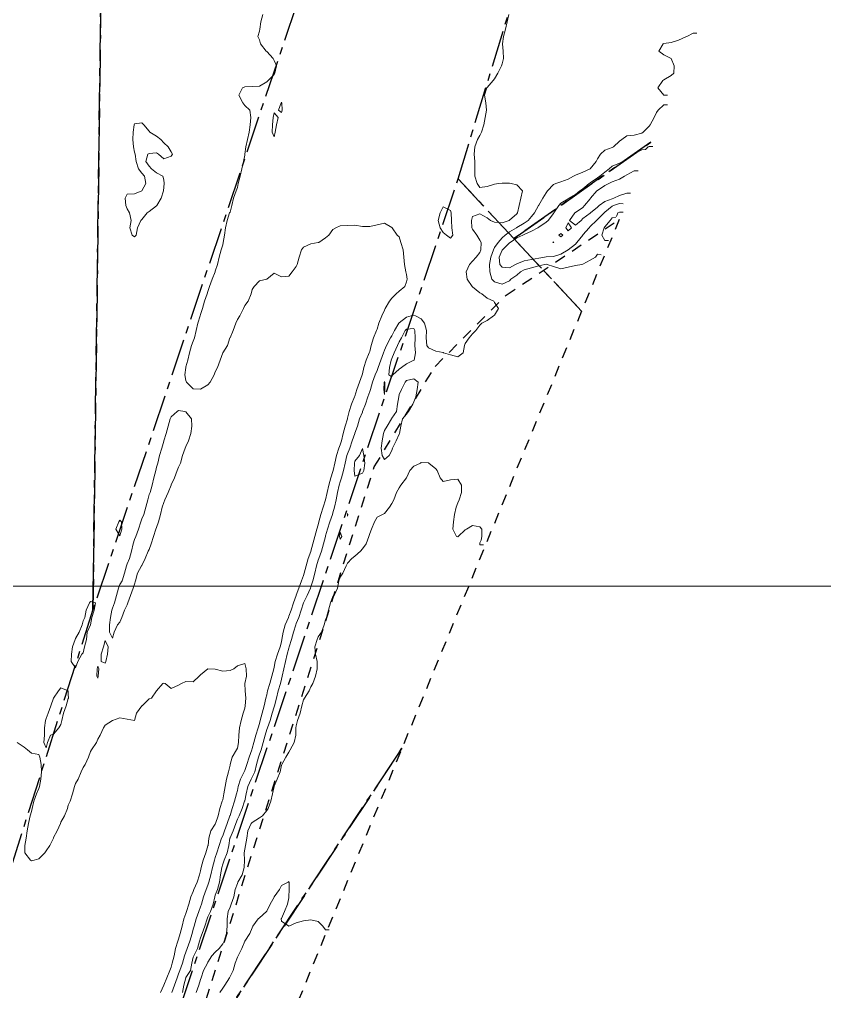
# Model space of a CAD drawing. Header units: centimetres. Extents: x 0 to 642158, y -847 to 649707.
# Drawn here: x 617780.9 to 617835.7, y 620859.8 to 620925.9 of the extents above; entities that cross this region are included whole.
import ezdxf

# ---------------------------------------------------------------- set-up
doc = ezdxf.new("R2010")
doc.units = ezdxf.units.CM
doc.header["$MEASUREMENT"] = 0
doc.linetypes.add('CENTERX2', pattern=[4, 2.5, -0.5, 0.5, -0.5])
doc.linetypes.add('JIS_02_0.7', pattern=[1.35, 0.75, -0.6])
for name, color, linetype, lineweight in [('MEV_grille', 254, 'Continuous', 9), ('WAL_parcellaire agricole', 7, 'JIS_02_0.7', 25), ('WAL_topographie 0.5', 253, 'Continuous', 20)]:
    doc.layers.add(name, color=color, linetype=linetype, lineweight=lineweight)
doc.layers.add('SPW_parcellaire cadastral', color=7, linetype='CENTERX2', lineweight=25, true_color=0xff0542)

# ---------------------------------------------------------------- blocks, each defined once
blk = doc.blocks.new('*U114')
at = {"layer": 'MEV_grille', "transparency": 33554687}
blk.add_lwpolyline([(-1338.461, 0), (1338.461, 0)], dxfattribs=at)
blk = doc.blocks.new('*U115')
at = {"layer": 'MEV_grille', "color": 0, "linetype": 'ByBlock', "lineweight": -2, "transparency": 16777216}
blk.add_blockref('*U114', (0, -1500), dxfattribs=at)

msp = doc.modelspace()

# ---------------------------------------------------------------- linework, layer by layer
at = {"layer": 'SPW_parcellaire cadastral'}
for points in [[(617779.335, 620865.112), (617603.182, 621024.128), (617678.966, 621055.851), (617787.517, 620940.003), (617786.573, 620935.843), (617785.945, 620887.089), (617785.928, 620885.787), (617779.335, 620865.112)], [(617823.884, 620917.567), (617814.552, 620911.011), (617810.763, 620915.069), (617816.175, 620932.838), (617818.394, 620941.052), (617832.006, 620937.324)], [(617799.744, 620926.838), (617785.928, 620885.787), (617785.945, 620887.089), (617786.573, 620935.843), (617787.517, 620940.003), (617787.593, 620940.336), (617799.744, 620926.838)], [(617819.16, 620906.076), (617814.552, 620911.011), (617823.884, 620917.567)], [(617806.941, 620876.351), (617794.062, 620856.94), (617791.9, 620858.875), (617810.763, 620915.069), (617814.552, 620911.011), (617819.16, 620906.076)], [(617797.648, 620853.745), (617794.062, 620856.94), (617806.941, 620876.351)]]:
    msp.add_lwpolyline(points, dxfattribs=at)
at = {"layer": 'WAL_parcellaire agricole'}
msp.add_lwpolyline([(617794.398, 620845.834), (617790.368, 620848.984), (617805.063, 620895.485), (617809.195, 620902.319), (617814.028, 620907.153), (617821.726, 620912.314), (617794.398, 620845.834)], dxfattribs=at)
at = {"layer": 'WAL_topographie 0.5'}
for points in [[(617797.49, 620926.25), (617797.336, 620925.75), (617797.285, 620925.25), (617797.25, 620925.118), (617797.142, 620924.75), (617797.25, 620924.524), (617797.328, 620924.25), (617797.719, 620923.75), (617797.75, 620923.719), (617798.177, 620923.25), (617798.25, 620923.11), (617798.412, 620922.75), (617798.306, 620922.25), (617798.25, 620922.176), (617797.855, 620921.75), (617797.75, 620921.658), (617797.25, 620921.366), (617796.75, 620921.359), (617796.25, 620921.331), (617796.088, 620921.25), (617795.854, 620920.75), (617796.117, 620920.25), (617796.25, 620920.055), (617796.605, 620919.75), (617796.673, 620919.25), (617796.619, 620918.75), (617796.541, 620918.25), (617796.431, 620917.75), (617796.324, 620917.25), (617796.257, 620916.75), (617796.25, 620916.687), (617796.173, 620916.25), (617796.064, 620915.75), (617795.934, 620915.25), (617795.813, 620914.75), (617795.75, 620914.479), (617795.662, 620914.25), (617795.495, 620913.75), (617795.364, 620913.25), (617795.25, 620912.811), (617795.222, 620912.75), (617795.048, 620912.25), (617794.948, 620911.75), (617794.872, 620911.25), (617794.786, 620910.75), (617794.75, 620910.591), (617794.65, 620910.25), (617794.521, 620909.75), (617794.4, 620909.25), (617794.25, 620908.792), (617794.234, 620908.75), (617794.029, 620908.25), (617793.862, 620907.75), (617793.75, 620907.406), (617793.685, 620907.25), (617793.514, 620906.75), (617793.371, 620906.25), (617793.25, 620905.848), (617793.216, 620905.75), (617793.063, 620905.25), (617792.95, 620904.75), (617792.825, 620904.25), (617792.75, 620904.04), (617792.635, 620903.75), (617792.491, 620903.25), (617792.373, 620902.75), (617792.25, 620902.279), (617792.241, 620902.25), (617792.177, 620901.75), (617792.25, 620901.37), (617792.288, 620901.25), (617792.75, 620900.804), (617793.25, 620900.775), (617793.75, 620901.07), (617793.9, 620901.25), (617794.174, 620901.75), (617794.25, 620901.946), (617794.405, 620902.25), (617794.578, 620902.75), (617794.75, 620903.235), (617794.762, 620903.25), (617795.071, 620903.75), (617795.247, 620904.25), (617795.25, 620904.26), (617795.464, 620904.75), (617795.646, 620905.25), (617795.75, 620905.51), (617795.912, 620905.75), (617796.161, 620906.25), (617796.25, 620906.464), (617796.485, 620906.75), (617796.679, 620907.25), (617796.75, 620907.556), (617796.896, 620907.75), (617797.25, 620908.137), (617797.75, 620908.25), (617797.75, 620908.25), (617798.25, 620908.65), (617798.75, 620908.417), (617799.25, 620908.45), (617799.487, 620908.75), (617799.75, 620909.107), (617799.811, 620909.25), (617799.962, 620909.75), (617800.11, 620910.25), (617800.25, 620910.417), (617800.75, 620910.642), (617801.25, 620910.733), (617801.283, 620910.75), (617801.75, 620911.068), (617801.972, 620911.25), (617802.25, 620911.635), (617802.438, 620911.75), (617802.75, 620911.875), (617803.25, 620911.904), (617803.75, 620911.925), (617804.25, 620911.833), (617804.75, 620911.827), (617805.25, 620911.938), (617805.75, 620912.063), (617806.25, 620911.774), (617806.274, 620911.75), (617806.611, 620911.25), (617806.75, 620911.118), (617806.867, 620910.75), (617807.034, 620910.25), (617807.073, 620909.75), (617807.106, 620909.25), (617807.218, 620908.75), (617807.25, 620908.562), (617807.297, 620908.25), (617807.25, 620908.071), (617807.145, 620907.75), (617806.75, 620907.423), (617806.541, 620907.25), (617806.25, 620906.959), (617806.1, 620906.75), (617805.799, 620906.25), (617805.75, 620906.139), (617805.586, 620905.75), (617805.381, 620905.25), (617805.25, 620904.856), (617805.21, 620904.75), (617805.018, 620904.25), (617804.856, 620903.75), (617804.75, 620903.342), (617804.71, 620903.25), (617804.502, 620902.75), (617804.341, 620902.25), (617804.25, 620901.81), (617804.233, 620901.75), (617804.061, 620901.25), (617803.884, 620900.75), (617803.75, 620900.304), (617803.725, 620900.25), (617803.513, 620899.75), (617803.348, 620899.25), (617803.25, 620898.8), (617803.233, 620898.75), (617803.074, 620898.25), (617802.945, 620897.75), (617802.825, 620897.25), (617802.75, 620896.979), (617802.655, 620896.75), (617802.484, 620896.25), (617802.369, 620895.75), (617802.268, 620895.25), (617802.25, 620895.17), (617802.11, 620894.75), (617801.97, 620894.25), (617801.86, 620893.75), (617801.753, 620893.25), (617801.75, 620893.238), (617801.589, 620892.75), (617801.431, 620892.25), (617801.295, 620891.75), (617801.25, 620891.54), (617801.165, 620891.25), (617801.022, 620890.75), (617800.892, 620890.25), (617800.756, 620889.75), (617800.75, 620889.729), (617800.571, 620889.25), (617800.427, 620888.75), (617800.293, 620888.25), (617800.25, 620888.104), (617800.116, 620887.75), (617799.927, 620887.25), (617799.75, 620886.759), (617799.746, 620886.75), (617799.563, 620886.25), (617799.401, 620885.75), (617799.25, 620885.326), (617799.216, 620885.25), (617799.011, 620884.75), (617798.875, 620884.25), (617798.783, 620883.75), (617798.75, 620883.585), (617798.655, 620883.25), (617798.473, 620882.75), (617798.326, 620882.25), (617798.25, 620881.874), (617798.22, 620881.75), (617798.097, 620881.25), (617797.948, 620880.75), (617797.808, 620880.25), (617797.75, 620879.98), (617797.694, 620879.75), (617797.569, 620879.25), (617797.436, 620878.75), (617797.31, 620878.25), (617797.25, 620878.029), (617797.159, 620877.75), (617797.003, 620877.25), (617796.862, 620876.75), (617796.75, 620876.331), (617796.725, 620876.25), (617796.551, 620875.75), (617796.388, 620875.25), (617796.25, 620874.845), (617796.208, 620874.75), (617795.97, 620874.25), (617795.81, 620873.75), (617795.75, 620873.474), (617795.693, 620873.25), (617795.56, 620872.75), (617795.403, 620872.25), (617795.25, 620871.783), (617795.238, 620871.75), (617795.045, 620871.25), (617794.863, 620870.75), (617794.75, 620870.409), (617794.679, 620870.25), (617794.509, 620869.75), (617794.348, 620869.25), (617794.25, 620868.925), (617794.194, 620868.75), (617794.06, 620868.25), (617793.936, 620867.75), (617793.816, 620867.25), (617793.75, 620867.05), (617793.637, 620866.75), (617793.446, 620866.25), (617793.306, 620865.75), (617793.25, 620865.577), (617793.139, 620865.25), (617792.956, 620864.75), (617792.805, 620864.25), (617792.75, 620864.057), (617792.665, 620863.75), (617792.521, 620863.25), (617792.345, 620862.75), (617792.25, 620862.49), (617792.162, 620862.25), (617792.01, 620861.75), (617791.842, 620861.25), (617791.75, 620861.014), (617791.649, 620860.75), (617791.477, 620860.25), (617791.296, 620859.75)], [(617814.208, 620926.25), (617814.1, 620925.75), (617813.993, 620925.25), (617813.849, 620924.75), (617813.783, 620924.25), (617813.828, 620923.75), (617813.843, 620923.25), (617813.75, 620922.882), (617813.713, 620922.75), (617813.465, 620922.25), (617813.25, 620921.879), (617813.144, 620921.75), (617812.75, 620921.283), (617812.721, 620921.25), (617812.549, 620920.75), (617812.652, 620920.25), (617812.693, 620919.75), (617812.593, 620919.25), (617812.504, 620918.75), (617812.349, 620918.25), (617812.25, 620918.02), (617812.093, 620917.75), (617811.897, 620917.25), (617811.865, 620916.75), (617811.895, 620916.25), (617811.903, 620915.75), (617811.912, 620915.25), (617812.054, 620914.75), (617812.25, 620914.482), (617812.75, 620914.558), (617813.25, 620914.708), (617813.51, 620914.75), (617813.75, 620914.786), (617814.25, 620914.772), (617814.371, 620914.75), (617814.75, 620914.656), (617815.149, 620914.25), (617815.033, 620913.75), (617814.921, 620913.25), (617814.798, 620912.75), (617814.75, 620912.697), (617814.25, 620912.256), (617814.236, 620912.25), (617813.75, 620912.091), (617813.25, 620912.117), (617812.957, 620912.25), (617812.75, 620912.41), (617812.25, 620912.702), (617811.75, 620912.505), (617811.685, 620912.25), (617811.702, 620911.75), (617811.75, 620911.649), (617812.029, 620911.25), (617812.25, 620910.891), (617812.324, 620910.75), (617812.315, 620910.25), (617812.25, 620910.074), (617811.998, 620909.75), (617811.75, 620909.482), (617811.538, 620909.25), (617811.313, 620908.75), (617811.375, 620908.25), (617811.722, 620907.75), (617811.75, 620907.721), (617812.25, 620907.327), (617812.381, 620907.25), (617812.75, 620906.967), (617813.2, 620906.75), (617813.25, 620906.668), (617813.505, 620906.25), (617813.25, 620905.806), (617813.181, 620905.75), (617812.75, 620905.431), (617812.382, 620905.25), (617812.25, 620905.121), (617811.973, 620904.75), (617811.75, 620904.531), (617811.505, 620904.25), (617811.25, 620903.872), (617811.202, 620903.75), (617811.115, 620903.25), (617810.75, 620902.968), (617810.25, 620903.109), (617809.766, 620903.25), (617809.75, 620903.255), (617809.25, 620903.348), (617808.75, 620903.574), (617808.64, 620903.75), (617808.594, 620904.25), (617808.612, 620904.75), (617808.488, 620905.25), (617808.25, 620905.559), (617807.873, 620905.75), (617807.75, 620905.794), (617807.576, 620905.75), (617807.25, 620905.677), (617806.75, 620905.275), (617806.73, 620905.25), (617806.43, 620904.75), (617806.25, 620904.397), (617806.157, 620904.25), (617805.89, 620903.75), (617805.75, 620903.416), (617805.678, 620903.25), (617805.501, 620902.75), (617805.327, 620902.25), (617805.25, 620902.051), (617805.122, 620901.75), (617804.95, 620901.25), (617804.797, 620900.75), (617804.75, 620900.605), (617804.626, 620900.25), (617804.463, 620899.75), (617804.265, 620899.25), (617804.25, 620899.215), (617804.066, 620898.75), (617803.916, 620898.25), (617803.75, 620897.775), (617803.741, 620897.75), (617803.567, 620897.25), (617803.395, 620896.75), (617803.25, 620896.371), (617803.204, 620896.25), (617803.074, 620895.75), (617802.974, 620895.25), (617802.842, 620894.75), (617802.75, 620894.474), (617802.679, 620894.25), (617802.562, 620893.75), (617802.47, 620893.25), (617802.365, 620892.75), (617802.25, 620892.367), (617802.212, 620892.25), (617802.03, 620891.75), (617801.876, 620891.25), (617801.75, 620890.798), (617801.737, 620890.75), (617801.61, 620890.25), (617801.464, 620889.75), (617801.286, 620889.25), (617801.25, 620889.135), (617801.141, 620888.75), (617801.014, 620888.25), (617800.886, 620887.75), (617800.75, 620887.34), (617800.722, 620887.25), (617800.505, 620886.75), (617800.253, 620886.25), (617800.25, 620886.243), (617800.085, 620885.75), (617799.925, 620885.25), (617799.75, 620884.835), (617799.717, 620884.75), (617799.556, 620884.25), (617799.423, 620883.75), (617799.281, 620883.25), (617799.25, 620883.154), (617799.146, 620882.75), (617799.027, 620882.25), (617798.912, 620881.75), (617798.8, 620881.25), (617798.75, 620881.062), (617798.673, 620880.75), (617798.535, 620880.25), (617798.416, 620879.75), (617798.28, 620879.25), (617798.25, 620879.165), (617798.127, 620878.75), (617797.987, 620878.25), (617797.802, 620877.75), (617797.75, 620877.622), (617797.636, 620877.25), (617797.515, 620876.75), (617797.365, 620876.25), (617797.25, 620875.956), (617797.184, 620875.75), (617797.055, 620875.25), (617796.932, 620874.75), (617796.75, 620874.385), (617796.69, 620874.25), (617796.465, 620873.75), (617796.346, 620873.25), (617796.25, 620872.783), (617796.245, 620872.75), (617796.083, 620872.25), (617795.877, 620871.75), (617795.75, 620871.528), (617795.655, 620871.25), (617795.458, 620870.75), (617795.25, 620870.259), (617795.247, 620870.25), (617795.159, 620869.75), (617795.047, 620869.25), (617794.844, 620868.75), (617794.75, 620868.483), (617794.696, 620868.25), (617794.613, 620867.75), (617794.537, 620867.25), (617794.398, 620866.75), (617794.25, 620866.357), (617794.219, 620866.25), (617794.107, 620865.75), (617793.931, 620865.25), (617793.75, 620864.887), (617793.702, 620864.75), (617793.531, 620864.25), (617793.346, 620863.75), (617793.25, 620863.476), (617793.184, 620863.25), (617793.035, 620862.75), (617792.79, 620862.25), (617792.75, 620862.141), (617792.66, 620861.75), (617792.551, 620861.25), (617792.25, 620860.763), (617792.245, 620860.75), (617792.111, 620860.25), (617792.009, 620859.75)], [(617827, 620924.981), (617826.75, 620924.981), (617826.321, 620924.75), (617826.25, 620924.721), (617825.75, 620924.5), (617825.25, 620924.342), (617824.75, 620924.268), (617824.704, 620924.25), (617824.41, 620923.75), (617824.75, 620923.5), (617825.25, 620923.25), (617825.25, 620923.25), (617825.466, 620922.75), (617825.43, 620922.25), (617825.25, 620922.1), (617824.75, 620921.797), (617824.692, 620921.75), (617824.355, 620921.25), (617824.75, 620920.75), (617825, 620920.75)], [(617798.75, 620919.58), (617798.785, 620919.75), (617798.77, 620920.25), (617798.75, 620920.281), (617798.719, 620920.25), (617798.536, 620919.75), (617798.75, 620919.58)], [(617825, 620920.114), (617824.75, 620920.114), (617824.38, 620919.75), (617824.25, 620919.583), (617824.094, 620919.25), (617823.828, 620918.75), (617823.75, 620918.663), (617823.348, 620918.25), (617823.25, 620918.187), (617822.75, 620918.05), (617822.25, 620917.988), (617821.905, 620917.75), (617821.75, 620917.626), (617821.337, 620917.25), (617821.25, 620917.205), (617820.75, 620917.023), (617820.456, 620916.75), (617820.25, 620916.438), (617820.152, 620916.25), (617819.75, 620915.755), (617819.743, 620915.75), (617819.25, 620915.528), (617818.75, 620915.328), (617818.617, 620915.25), (617818.25, 620915.057), (617817.75, 620914.862), (617817.42, 620914.75), (617817.25, 620914.683), (617816.837, 620914.25), (617816.75, 620914.123), (617816.524, 620913.75), (617816.25, 620913.282), (617816.232, 620913.25), (617815.957, 620912.75), (617815.75, 620912.51), (617815.535, 620912.25), (617815.25, 620912.051), (617814.75, 620911.757), (617814.739, 620911.75), (617814.25, 620911.465), (617813.962, 620911.25), (617813.75, 620911.056), (617813.481, 620910.75), (617813.25, 620910.406), (617813.162, 620910.25), (617812.98, 620909.75), (617812.909, 620909.25), (617812.915, 620908.75), (617813.058, 620908.25), (617813.25, 620908.077), (617813.75, 620907.915), (617814.25, 620908.128), (617814.358, 620908.25), (617814.75, 620908.513), (617815.008, 620908.75), (617815.25, 620908.888), (617815.75, 620909.03), (617816.25, 620909.159), (617816.674, 620909.25), (617816.75, 620909.26), (617816.818, 620909.25), (617817.25, 620909.101), (617817.75, 620908.951), (617818.25, 620909.063), (617818.75, 620909.185), (617819.185, 620909.25), (617819.25, 620909.259), (617819.75, 620909.536), (617820.098, 620909.75), (617820.25, 620909.952), (617820.5, 620909.901)], [(617798.25, 620917.933), (617798.321, 620918.25), (617798.405, 620918.75), (617798.52, 620919.25), (617798.25, 620919.565), (617798.182, 620919.25), (617798.131, 620918.75), (617798.117, 620918.25), (617798.25, 620917.933)], [(617788.75, 620911.139), (617788.857, 620911.25), (617788.961, 620911.75), (617789.188, 620912.25), (617789.25, 620912.3), (617789.625, 620912.75), (617789.75, 620912.85), (617790.25, 620913.235), (617790.261, 620913.25), (617790.567, 620913.75), (617790.725, 620914.25), (617790.75, 620914.5), (617790.774, 620914.75), (617790.75, 620915), (617790.688, 620915.25), (617790.25, 620915.483), (617789.917, 620915.75), (617789.75, 620915.932), (617789.531, 620916.25), (617789.65, 620916.75), (617789.75, 620916.803), (617790.25, 620916.85), (617790.387, 620916.75), (617790.75, 620916.442), (617791.25, 620916.607), (617791.327, 620916.75), (617791.25, 620916.917), (617791.05, 620917.25), (617790.75, 620917.523), (617790.542, 620917.75), (617790.25, 620917.969), (617789.8, 620918.25), (617789.75, 620918.306), (617789.386, 620918.75), (617789.25, 620918.886), (617788.75, 620918.821), (617788.727, 620918.75), (617788.662, 620918.25), (617788.629, 620917.75), (617788.675, 620917.25), (617788.75, 620916.875), (617788.806, 620916.75), (617788.875, 620916.25), (617789.031, 620915.75), (617789.25, 620915.459), (617789.429, 620915.25), (617789.513, 620914.75), (617789.25, 620914.25), (617789.25, 620914.25), (617788.75, 620914.05), (617788.25, 620914.036), (617788.117, 620913.75), (617788.159, 620913.25), (617788.25, 620913.028), (617788.406, 620912.75), (617788.516, 620912.25), (617788.442, 620911.75), (617788.6, 620911.25), (617788.75, 620911.139)], [(617824, 620917.275), (617823.75, 620917.275), (617823.7, 620917.25), (617823.5, 620917.064), (617823.25, 620917.037), (617822.75, 620916.763), (617822.732, 620916.75), (617822.25, 620916.414), (617821.964, 620916.25), (617821.75, 620916.145), (617821.25, 620915.925), (617821.042, 620915.75), (617820.75, 620915.534), (617820.415, 620915.25), (617820.25, 620915.145), (617819.75, 620914.798), (617819.675, 620914.75), (617819.25, 620914.403), (617819.041, 620914.25), (617818.75, 620914.002), (617818.319, 620913.75), (617818.25, 620913.711), (617817.75, 620913.415), (617817.604, 620913.25), (617817.274, 620912.75), (617817.25, 620912.713), (617816.887, 620912.25), (617816.75, 620912.135), (617816.25, 620911.791), (617816.19, 620911.75), (617815.75, 620911.51), (617815.25, 620911.291), (617815.161, 620911.25), (617814.75, 620911.05), (617814.299, 620910.75), (617814.25, 620910.713), (617813.777, 620910.25), (617813.75, 620910.211), (617813.548, 620909.75), (617813.604, 620909.25), (617813.75, 620909.06), (617814.25, 620909.021), (617814.669, 620909.25), (617814.75, 620909.295), (617815.25, 620909.504), (617815.75, 620909.58), (617816.25, 620909.675), (617816.646, 620909.75), (617816.75, 620909.776), (617817.25, 620909.799), (617817.75, 620909.94), (617818.25, 620910.249), (617818.252, 620910.25), (617818.75, 620910.636), (617818.849, 620910.75), (617819.237, 620911.25), (617819.25, 620911.264), (617819.676, 620911.75), (617819.75, 620911.82), (617820.187, 620912.25), (617820.25, 620912.304), (617820.688, 620912.75), (617820.75, 620912.809), (617821.25, 620913.215), (617821.329, 620913.25), (617821.75, 620913.392), (617822, 620913.373)], [(617823, 620915.618), (617822.75, 620915.618), (617822.25, 620915.341), (617822.073, 620915.25), (617821.75, 620915.056), (617821.25, 620914.857), (617821.019, 620914.75), (617820.75, 620914.615), (617820.25, 620914.283), (617820.211, 620914.25), (617819.771, 620913.75), (617819.75, 620913.719), (617819.354, 620913.25), (617819.25, 620913.127), (617818.75, 620912.786), (617818.704, 620912.75), (617818.342, 620912.25), (617818.75, 620911.93), (617819.124, 620912.25), (617819.25, 620912.373), (617819.75, 620912.736), (617819.767, 620912.75), (617820.25, 620913.147), (617820.361, 620913.25), (617820.75, 620913.538), (617821.25, 620913.723), (617821.347, 620913.75), (617821.75, 620913.942), (617822.25, 620914.108), (617822.5, 620914.108)], [(617810.415, 620911.25), (617810.25, 620911.034), (617809.969, 620911.25), (617809.75, 620911.431), (617809.542, 620911.75), (617809.415, 620912.25), (617809.536, 620912.75), (617809.75, 620913.161), (617810.25, 620912.914), (617810.293, 620912.75), (617810.308, 620912.25), (617810.327, 620911.75), (617810.415, 620911.25)], [(617821, 620910.883), (617820.75, 620910.882), (617820.541, 620911.25), (617820.699, 620911.75), (617820.75, 620911.809), (617821.114, 620912.25), (617821.25, 620912.416), (617821.5, 620912.471)], [(617821.543, 620912.5), (617821.632, 620912.75), (617821.75, 620912.796), (617822, 620912.796)], [(617818.25, 620911.545), (617818.472, 620911.75), (617818.25, 620912.083), (617818.098, 620911.75), (617818.25, 620911.545)], [(617817.75, 620911.139), (617817.898, 620911.25), (617817.75, 620911.354), (617817.621, 620911.25), (617817.75, 620911.139)], [(617817.25, 620910.737), (617817.282, 620910.75), (617817.25, 620910.789), (617817.201, 620910.75), (617817.25, 620910.737)], [(617806.25, 620901.609), (617806.329, 620901.75), (617806.75, 620902.134), (617806.904, 620902.25), (617807.25, 620902.482), (617807.75, 620902.742), (617807.764, 620902.75), (617807.874, 620903.25), (617807.824, 620903.75), (617807.836, 620904.25), (617807.83, 620904.75), (617807.75, 620904.895), (617807.25, 620904.857), (617807.168, 620904.75), (617806.913, 620904.25), (617806.75, 620903.983), (617806.644, 620903.75), (617806.424, 620903.25), (617806.25, 620902.859), (617806.213, 620902.75), (617806.092, 620902.25), (617806.061, 620901.75), (617806.25, 620901.609)], [(617806.068, 620896.25), (617805.75, 620895.984), (617805.602, 620896.25), (617805.535, 620896.75), (617805.609, 620897.25), (617805.692, 620897.75), (617805.75, 620897.954), (617805.937, 620898.25), (617806.229, 620898.75), (617806.25, 620898.795), (617806.564, 620899.25), (617806.641, 620899.75), (617806.722, 620900.25), (617806.75, 620900.401), (617806.904, 620900.75), (617807.153, 620901.25), (617807.25, 620901.358), (617807.75, 620901.471), (617808.036, 620901.25), (617807.984, 620900.75), (617807.886, 620900.25), (617807.75, 620899.904), (617807.689, 620899.75), (617807.391, 620899.25), (617807.25, 620899.069), (617806.979, 620898.75), (617806.857, 620898.25), (617806.766, 620897.75), (617806.75, 620897.702), (617806.557, 620897.25), (617806.307, 620896.75), (617806.25, 620896.6), (617806.068, 620896.25)], [(617805.75, 620900.403), (617805.789, 620900.75), (617805.772, 620901.25), (617805.75, 620901.283), (617805.743, 620901.25), (617805.704, 620900.75), (617805.75, 620900.403)], [(617787.25, 620883.839), (617787.368, 620884.25), (617787.595, 620884.75), (617787.75, 620884.939), (617787.883, 620885.25), (617788.083, 620885.75), (617788.25, 620886.1), (617788.305, 620886.25), (617788.487, 620886.75), (617788.665, 620887.25), (617788.75, 620887.504), (617788.815, 620887.75), (617788.947, 620888.25), (617789.229, 620888.75), (617789.25, 620888.775), (617789.474, 620889.25), (617789.691, 620889.75), (617789.75, 620889.877), (617789.893, 620890.25), (617790.043, 620890.75), (617790.208, 620891.25), (617790.25, 620891.36), (617790.381, 620891.75), (617790.515, 620892.25), (617790.642, 620892.75), (617790.75, 620893.068), (617790.825, 620893.25), (617791.032, 620893.75), (617791.242, 620894.25), (617791.25, 620894.268), (617791.467, 620894.75), (617791.664, 620895.25), (617791.75, 620895.476), (617791.871, 620895.75), (617792.026, 620896.25), (617792.19, 620896.75), (617792.25, 620896.883), (617792.432, 620897.25), (617792.593, 620897.75), (617792.65, 620898.25), (617792.619, 620898.75), (617792.25, 620899.233), (617792.186, 620899.25), (617791.75, 620899.322), (617791.645, 620899.25), (617791.25, 620898.882), (617791.186, 620898.75), (617791.031, 620898.25), (617790.907, 620897.75), (617790.756, 620897.25), (617790.75, 620897.234), (617790.604, 620896.75), (617790.459, 620896.25), (617790.335, 620895.75), (617790.25, 620895.469), (617790.201, 620895.25), (617790.076, 620894.75), (617789.952, 620894.25), (617789.807, 620893.75), (617789.75, 620893.611), (617789.656, 620893.25), (617789.522, 620892.75), (617789.381, 620892.25), (617789.25, 620891.949), (617789.189, 620891.75), (617789.034, 620891.25), (617788.844, 620890.75), (617788.75, 620890.548), (617788.656, 620890.25), (617788.538, 620889.75), (617788.414, 620889.25), (617788.25, 620888.899), (617788.203, 620888.75), (617788.075, 620888.25), (617787.907, 620887.75), (617787.75, 620887.48), (617787.675, 620887.25), (617787.534, 620886.75), (617787.4, 620886.25), (617787.25, 620885.88), (617787.22, 620885.75), (617787.123, 620885.25), (617787.055, 620884.75), (617787.046, 620884.25), (617787.25, 620883.839)], [(617804.25, 620895.068), (617804.349, 620895.25), (617804.428, 620895.75), (617804.358, 620896.25), (617804.25, 620896.736), (617804.059, 620896.25), (617803.75, 620895.879), (617803.717, 620895.75), (617803.692, 620895.25), (617803.75, 620894.856), (617804.25, 620895.068)], [(617792.948, 620859.75), (617793.131, 620860.25), (617793.25, 620860.638), (617793.285, 620860.75), (617793.453, 620861.25), (617793.716, 620861.75), (617793.75, 620861.807), (617794.011, 620862.25), (617794.25, 620862.493), (617794.515, 620862.75), (617794.75, 620863.049), (617794.854, 620863.25), (617794.999, 620863.75), (617795.055, 620864.25), (617795.05, 620864.75), (617795.112, 620865.25), (617795.25, 620865.553), (617795.336, 620865.75), (617795.508, 620866.25), (617795.605, 620866.75), (617795.75, 620867.163), (617795.785, 620867.25), (617796.066, 620867.75), (617796.22, 620868.25), (617796.229, 620868.75), (617796.205, 620869.25), (617796.25, 620869.5), (617796.294, 620869.75), (617796.402, 620870.25), (617796.467, 620870.75), (617796.688, 620871.25), (617796.75, 620871.307), (617797.25, 620871.622), (617797.464, 620871.75), (617797.75, 620872.115), (617797.834, 620872.25), (617798.015, 620872.75), (617798.143, 620873.25), (617798.241, 620873.75), (617798.25, 620873.774), (617798.456, 620874.25), (617798.661, 620874.75), (617798.75, 620875.199), (617798.769, 620875.25), (617799.053, 620875.75), (617799.25, 620876.085), (617799.348, 620876.25), (617799.609, 620876.75), (617799.717, 620877.25), (617799.734, 620877.75), (617799.75, 620877.871), (617799.836, 620878.25), (617800.01, 620878.75), (617800.125, 620879.25), (617800.25, 620879.649), (617800.307, 620879.75), (617800.635, 620880.25), (617800.75, 620880.531), (617800.876, 620880.75), (617801.058, 620881.25), (617801.171, 620881.75), (617801.175, 620882.25), (617801.053, 620882.75), (617801.023, 620883.25), (617801.175, 620883.75), (617801.25, 620883.934), (617801.471, 620884.25), (617801.654, 620884.75), (617801.75, 620885.092), (617801.805, 620885.25), (617801.946, 620885.75), (617802.075, 620886.25), (617802.25, 620886.663), (617802.326, 620886.75), (617802.559, 620887.25), (617802.656, 620887.75), (617802.75, 620887.991), (617802.932, 620888.25), (617803.155, 620888.75), (617803.25, 620888.946), (617803.537, 620889.25), (617803.75, 620889.411), (617804.118, 620889.75), (617804.25, 620889.923), (617804.516, 620890.25), (617804.7, 620890.75), (617804.75, 620890.964), (617804.87, 620891.25), (617805.071, 620891.75), (617805.25, 620892.078), (617805.617, 620892.25), (617805.75, 620892.318), (617806.095, 620892.75), (617806.25, 620892.99), (617806.384, 620893.25), (617806.571, 620893.75), (617806.75, 620894.061), (617806.875, 620894.25), (617807.25, 620894.75), (617807.25, 620894.75), (617807.481, 620895.25), (617807.75, 620895.532), (617808.2, 620895.75), (617808.25, 620895.774), (617808.75, 620895.759), (617808.766, 620895.75), (617809.25, 620895.353), (617809.337, 620895.25), (617809.553, 620894.75), (617809.75, 620894.5), (617810.25, 620894.609), (617810.75, 620894.65), (617811.005, 620894.25), (617810.996, 620893.75), (617810.84, 620893.25), (617810.75, 620893.046), (617810.637, 620892.75), (617810.512, 620892.25), (617810.442, 620891.75), (617810.398, 620891.25), (617810.659, 620890.75), (617810.75, 620890.721), (617810.772, 620890.75), (617811.25, 620891.207), (617811.33, 620891.25), (617811.75, 620891.494), (617812.25, 620891.4), (617812.37, 620891.25), (617812.375, 620890.75), (617812.338, 620890.5), (617812.25, 620890.333), (617812.241, 620890.25), (617812.25, 620890.194), (617812.5, 620890.194)], [(617787.884, 620891.25), (617787.75, 620890.79), (617787.483, 620891.25), (617787.679, 620891.75), (617787.75, 620891.875), (617787.863, 620891.75), (617787.884, 620891.25)], [(617803.25, 620892.13), (617803.268, 620892.25), (617803.25, 620892.327), (617803.237, 620892.25), (617803.25, 620892.13)], [(617802.75, 620890.581), (617802.861, 620890.75), (617802.75, 620891.057), (617802.694, 620890.75), (617802.75, 620890.581)], [(617784.909, 620882.25), (617784.75, 620881.813), (617784.441, 620882.25), (617784.472, 620882.75), (617784.536, 620883.25), (617784.712, 620883.75), (617784.75, 620883.827), (617784.989, 620884.25), (617785.189, 620884.75), (617785.25, 620885.011), (617785.37, 620885.25), (617785.469, 620885.75), (617785.689, 620886.25), (617785.75, 620886.345), (617786.103, 620886.25), (617786.009, 620885.75), (617785.861, 620885.25), (617785.752, 620884.75), (617785.75, 620884.737), (617785.532, 620884.25), (617785.485, 620883.75), (617785.355, 620883.25), (617785.25, 620882.837), (617785.165, 620882.75), (617784.909, 620882.25)], [(617786.75, 620882.132), (617786.799, 620882.25), (617786.917, 620882.75), (617786.955, 620883.25), (617786.75, 620883.68), (617786.634, 620883.25), (617786.496, 620882.75), (617786.477, 620882.25), (617786.75, 620882.132)], [(617780.769, 620876.75), (617781.25, 620876.425), (617781.483, 620876.25), (617781.75, 620876.021), (617782.25, 620875.942), (617782.304, 620875.75), (617782.406, 620875.25), (617782.425, 620874.75), (617782.376, 620874.25), (617782.286, 620873.75), (617782.25, 620873.613), (617782.076, 620873.25), (617781.915, 620872.75), (617781.798, 620872.25), (617781.75, 620872.059), (617781.661, 620871.75), (617781.545, 620871.25), (617781.455, 620870.75), (617781.377, 620870.25), (617781.304, 620869.75), (617781.285, 620869.25), (617781.681, 620868.75), (617781.75, 620868.71), (617781.927, 620868.75), (617782.25, 620868.832), (617782.653, 620869.25), (617782.75, 620869.382), (617782.999, 620869.75), (617783.234, 620870.25), (617783.25, 620870.288), (617783.496, 620870.75), (617783.712, 620871.25), (617783.75, 620871.337), (617783.997, 620871.75), (617784.187, 620872.25), (617784.25, 620872.476), (617784.366, 620872.75), (617784.525, 620873.25), (617784.682, 620873.75), (617784.75, 620873.951), (617784.911, 620874.25), (617785.128, 620874.75), (617785.25, 620875.055), (617785.388, 620875.25), (617785.619, 620875.75), (617785.75, 620876.134), (617785.826, 620876.25), (617786.172, 620876.75), (617786.25, 620876.984), (617786.421, 620877.25), (617786.637, 620877.75), (617786.75, 620877.928), (617787.25, 620878.25), (617787.25, 620878.25), (617787.75, 620878.433), (617788.25, 620878.329), (617788.75, 620878.25), (617788.897, 620878.75), (617789.25, 620879.23), (617789.275, 620879.25), (617789.75, 620879.725), (617789.917, 620879.75), (617790.25, 620880.25), (617790.25, 620880.25), (617790.673, 620880.75), (617790.75, 620880.79), (617790.833, 620880.75), (617791.25, 620880.416), (617791.75, 620880.635), (617791.938, 620880.75), (617792.25, 620880.889), (617792.75, 620880.881), (617793.155, 620881.25), (617793.25, 620881.35), (617793.75, 620881.75), (617793.75, 620881.75), (617793.751, 620881.75), (617794.25, 620881.731), (617794.75, 620881.604), (617795.25, 620881.65), (617795.5, 620881.75), (617795.75, 620881.964), (617796.25, 620882.125), (617796.338, 620881.75), (617796.37, 620881.25), (617796.261, 620880.75), (617796.272, 620880.25), (617796.318, 620879.75), (617796.275, 620879.25), (617796.25, 620879.083), (617796.147, 620878.75), (617796.005, 620878.25), (617795.901, 620877.75), (617795.851, 620877.25), (617795.819, 620876.75), (617795.75, 620876.372), (617795.699, 620876.25), (617795.396, 620875.75), (617795.256, 620875.25), (617795.25, 620875.216), (617795.139, 620874.75), (617795.015, 620874.25), (617794.93, 620873.75), (617794.836, 620873.25), (617794.75, 620872.853), (617794.712, 620872.75), (617794.565, 620872.25), (617794.434, 620871.75), (617794.27, 620871.25), (617794.25, 620871.202), (617793.942, 620870.75), (617793.797, 620870.25), (617793.755, 620869.75), (617793.75, 620869.723), (617793.612, 620869.25), (617793.429, 620868.75), (617793.296, 620868.25), (617793.25, 620868.016), (617793.175, 620867.75), (617793.012, 620867.25), (617792.799, 620866.75), (617792.75, 620866.607), (617792.586, 620866.25), (617792.447, 620865.75), (617792.291, 620865.25), (617792.25, 620865.116), (617792.118, 620864.75), (617791.995, 620864.25), (617791.865, 620863.75), (617791.75, 620863.37), (617791.698, 620863.25), (617791.551, 620862.75), (617791.442, 620862.25), (617791.323, 620861.75), (617791.25, 620861.481), (617791.16, 620861.25), (617790.955, 620860.75), (617790.755, 620860.25), (617790.75, 620860.237), (617790.529, 620859.75)], [(617786.25, 620881.119), (617786.288, 620881.25), (617786.321, 620881.75), (617786.25, 620881.947), (617786.223, 620881.75), (617786.184, 620881.25), (617786.25, 620881.119)], [(617782.824, 620876.75), (617782.75, 620876.389), (617782.574, 620876.75), (617782.639, 620877.25), (617782.639, 620877.75), (617782.695, 620878.25), (617782.75, 620878.383), (617782.891, 620878.75), (617783.069, 620879.25), (617783.25, 620879.75), (617783.25, 620879.75), (617783.583, 620880.25), (617783.75, 620880.475), (617784.229, 620880.25), (617784.25, 620880), (617784.252, 620879.75), (617784.25, 620879.737), (617784.106, 620879.25), (617783.918, 620878.75), (617783.815, 620878.25), (617783.75, 620877.966), (617783.604, 620877.75), (617783.25, 620877.307), (617783.036, 620877.25), (617782.824, 620876.75)], [(617794.567, 620859.75), (617794.75, 620860.035), (617794.886, 620860.25), (617795.206, 620860.75), (617795.25, 620860.831), (617795.463, 620861.25), (617795.603, 620861.75), (617795.75, 620862.159), (617795.798, 620862.25), (617796.063, 620862.75), (617796.25, 620863.25), (617796.25, 620863.25), (617796.588, 620863.75), (617796.75, 620864.154), (617796.792, 620864.25), (617797.168, 620864.75), (617797.25, 620864.818), (617797.733, 620865.25), (617797.75, 620865.274), (617797.985, 620865.75), (617798.25, 620866.239), (617798.26, 620866.25), (617798.619, 620866.75), (617798.75, 620867.034), (617799.194, 620867.25), (617799.25, 620867.288), (617799.263, 620867.25), (617799.277, 620866.75), (617799.261, 620866.25), (617799.25, 620866.183), (617799.16, 620865.75), (617798.953, 620865.25), (617798.75, 620864.783), (617798.731, 620864.75), (617798.75, 620864.607), (617799.25, 620864.25), (617799.75, 620864.482), (617800.25, 620864.614), (617800.75, 620864.692), (617801.25, 620864.574), (617801.558, 620864.25), (617801.75, 620864.008), (617802, 620864.008)]]:
    msp.add_lwpolyline(points, dxfattribs=at)

# ---------------------------------------------------------------- block references
at = {"layer": 'MEV_grille', "transparency": 33554687}
msp.add_blockref('*U115', (616669.481, 622387.381), dxfattribs=at)

doc.saveas('drawing.dxf')
